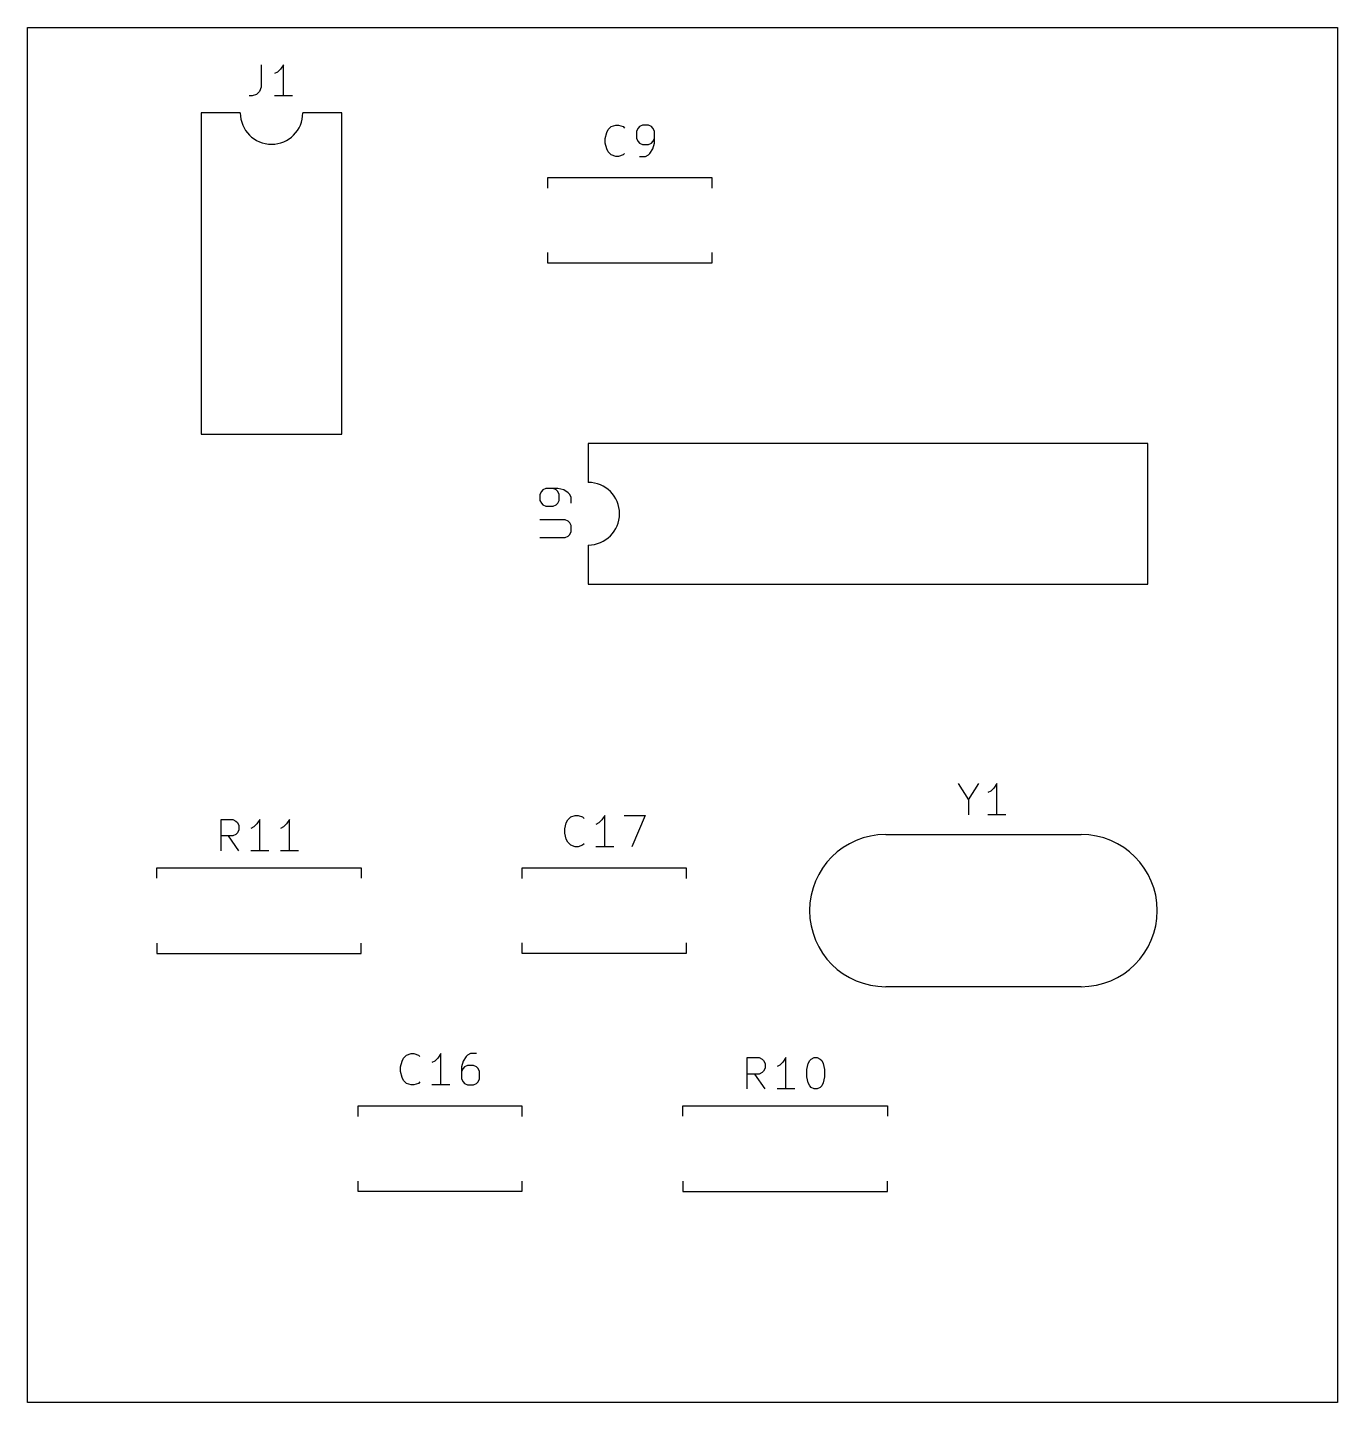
# Model space of a CAD drawing. Header units: millimetres. Extents: x 20 to 61.9, y -64 to -20.
import ezdxf

# ---------------------------------------------------------------- set-up
doc = ezdxf.new("R2010")
doc.units = ezdxf.units.MM
doc.layers.add('Edge.Cuts', color=40, linetype='CONTINUOUS', true_color=0xfabd2f)
doc.layers.add('F.Silkscreen', color=254, linetype='CONTINUOUS', true_color=0xebdbb2)

msp = doc.modelspace()

# ---------------------------------------------------------------- linework, layer by layer
at = {"layer": 'Edge.Cuts', "linetype": 'CONTINUOUS'}
for p, q in [((20, -20), (61.9, -20)), ((20, -64), (20, -20)), ((61.9, -20), (61.9, -64)), ((61.9, -64), (20, -64))]:
    msp.add_line(p, q, dxfattribs=at)
at = {"layer": 'F.Silkscreen', "linetype": 'CONTINUOUS'}
for p, q in [((27.471666, -21.189819), (27.471666, -21.904104)), ((27.995476, -21.427914), (27.900238, -21.475533)), ((28.090714, -21.332676), (27.995476, -21.427914)), ((28.185952, -21.189819), (28.090714, -21.332676)), ((28.185952, -22.189819), (28.185952, -21.189819)), ((27.471666, -21.904104), (27.424047, -22.046961)), ((27.185952, -22.189819), (27.090714, -22.189819)), ((27.328809, -22.1422), (27.185952, -22.189819)), ((27.424047, -22.046961), (27.328809, -22.1422)), ((28.471666, -22.189819), (27.900238, -22.189819)), ((25.555, -22.735), (25.555, -33.015)), ((26.805, -22.735), (25.555, -22.735)), ((30.055, -22.735), (28.805, -22.735)), ((30.055, -33.015), (30.055, -22.735)), ((38.526905, -23.362914), (38.574524, -23.267676)), ((38.574524, -23.267676), (38.669762, -23.172438)), ((38.669762, -23.172438), (38.812619, -23.124819)), ((38.812619, -23.124819), (38.907857, -23.124819)), ((38.907857, -23.124819), (39.050714, -23.172438)), ((39.050714, -23.172438), (39.098333, -23.220057)), ((39.526905, -23.220057), (39.479286, -23.315295)), ((39.479286, -23.315295), (39.479286, -23.55339)), ((39.574524, -23.172438), (39.526905, -23.220057)), ((39.669762, -23.124819), (39.574524, -23.172438)), ((39.860238, -23.124819), (39.669762, -23.124819)), ((39.955476, -23.172438), (39.860238, -23.124819)), ((40.003095, -23.220057), (39.955476, -23.172438)), ((40.050714, -23.315295), (40.003095, -23.220057)), ((40.050714, -23.696247), (40.050714, -23.315295)), ((38.479286, -23.55339), (38.526905, -23.362914)), ((38.479286, -23.696247), (38.479286, -23.55339)), ((38.526905, -23.886723), (38.479286, -23.696247)), ((39.479286, -23.55339), (39.526905, -23.648628)), ((39.526905, -23.648628), (39.574524, -23.696247)), ((39.574524, -23.696247), (39.669762, -23.743866)), ((39.669762, -23.743866), (39.860238, -23.743866)), ((39.860238, -23.743866), (39.955476, -23.696247)), ((39.955476, -23.696247), (40.003095, -23.648628)), ((40.003095, -23.648628), (40.050714, -23.55339)), ((40.003095, -23.886723), (40.050714, -23.696247)), ((38.574524, -23.981961), (38.526905, -23.886723)), ((38.669762, -24.0772), (38.574524, -23.981961)), ((38.812619, -24.124819), (38.669762, -24.0772)), ((38.907857, -24.124819), (38.812619, -24.124819)), ((39.050714, -24.0772), (38.907857, -24.124819)), ((39.098333, -24.02958), (39.050714, -24.0772)), ((39.574524, -24.124819), (39.765, -24.124819)), ((39.765, -24.124819), (39.860238, -24.0772)), ((39.860238, -24.0772), (39.907857, -24.02958)), ((39.907857, -24.02958), (40.003095, -23.886723)), ((36.645, -24.8), (41.885, -24.8)), ((36.645, -25.137), (36.645, -24.8)), ((41.885, -24.8), (41.885, -25.137)), ((36.645, -27.54), (36.645, -27.203)), ((41.885, -27.203), (41.885, -27.54)), ((41.885, -27.54), (36.645, -27.54)), ((25.555, -33.015), (30.055, -33.015)), ((37.935, -33.31), (37.935, -34.56)), ((55.835, -33.31), (37.935, -33.31)), ((55.835, -37.81), (55.835, -33.31)), ((36.580295, -34.750476), (36.485057, -34.798095)), ((36.961247, -34.750476), (36.580295, -34.750476)), ((36.913628, -34.798095), (36.81839, -34.750476)), ((37.151723, -34.798095), (36.961247, -34.750476)), ((36.437438, -34.845714), (36.389819, -34.940952)), ((36.389819, -34.940952), (36.389819, -35.131428)), ((36.389819, -35.131428), (36.437438, -35.226666)), ((36.485057, -34.798095), (36.437438, -34.845714)), ((36.961247, -34.845714), (36.913628, -34.798095)), ((37.008866, -34.940952), (36.961247, -34.845714)), ((36.961247, -35.226666), (37.008866, -35.131428)), ((37.008866, -35.131428), (37.008866, -34.940952)), ((37.29458, -34.893333), (37.151723, -34.798095)), ((37.3422, -34.940952), (37.29458, -34.893333)), ((37.389819, -35.03619), (37.3422, -34.940952)), ((37.389819, -35.226666), (37.389819, -35.03619)), ((36.437438, -35.226666), (36.485057, -35.274285)), ((36.485057, -35.274285), (36.580295, -35.321904)), ((36.580295, -35.321904), (36.81839, -35.321904)), ((36.81839, -35.321904), (36.913628, -35.274285)), ((36.913628, -35.274285), (36.961247, -35.226666)), ((37.199342, -35.750476), (36.389819, -35.750476)), ((37.29458, -35.798095), (37.199342, -35.750476)), ((37.3422, -35.845714), (37.29458, -35.798095)), ((37.389819, -35.940952), (37.3422, -35.845714)), ((37.389819, -36.131428), (37.389819, -35.940952)), ((36.389819, -36.321904), (37.199342, -36.321904)), ((37.199342, -36.321904), (37.29458, -36.274285)), ((37.29458, -36.274285), (37.3422, -36.226666)), ((37.3422, -36.226666), (37.389819, -36.131428)), ((37.935, -36.56), (37.935, -37.81)), ((37.935, -37.81), (55.835, -37.81)), ((49.765476, -44.194819), (50.098809, -44.718628)), ((50.098809, -44.718628), (50.432142, -44.194819)), ((50.813095, -44.432914), (50.717857, -44.480533)), ((50.908333, -44.337676), (50.813095, -44.432914)), ((51.003571, -44.194819), (50.908333, -44.337676)), ((51.003571, -45.194819), (51.003571, -44.194819)), ((50.098809, -44.718628), (50.098809, -45.194819)), ((37.278333, -45.357676), (37.373571, -45.262438)), ((37.373571, -45.262438), (37.516428, -45.214819)), ((37.516428, -45.214819), (37.611666, -45.214819)), ((37.611666, -45.214819), (37.754523, -45.262438)), ((37.754523, -45.262438), (37.802142, -45.310057)), ((38.468809, -45.214819), (38.373571, -45.357676)), ((38.468809, -46.214819), (38.468809, -45.214819)), ((39.087857, -45.214819), (39.754523, -45.214819)), ((39.754523, -45.214819), (39.325952, -46.214819)), ((51.289285, -45.194819), (50.717857, -45.194819)), ((26.190714, -46.344819), (26.190714, -45.344819)), ((26.190714, -45.344819), (26.571666, -45.344819)), ((26.571666, -45.344819), (26.666904, -45.392438)), ((26.666904, -45.392438), (26.714523, -45.440057)), ((26.714523, -45.440057), (26.762142, -45.535295)), ((26.762142, -45.678152), (26.714523, -45.77339)), ((26.762142, -45.535295), (26.762142, -45.678152)), ((27.238333, -45.582914), (27.143095, -45.630533)), ((27.333571, -45.487676), (27.238333, -45.582914)), ((27.428809, -45.344819), (27.333571, -45.487676)), ((27.428809, -46.344819), (27.428809, -45.344819)), ((28.190714, -45.582914), (28.095476, -45.630533)), ((28.285952, -45.487676), (28.190714, -45.582914)), ((28.38119, -45.344819), (28.285952, -45.487676)), ((28.38119, -46.344819), (28.38119, -45.344819)), ((37.183095, -45.64339), (37.230714, -45.452914)), ((37.183095, -45.786247), (37.183095, -45.64339)), ((37.230714, -45.452914), (37.278333, -45.357676)), ((38.278333, -45.452914), (38.183095, -45.500533)), ((38.373571, -45.357676), (38.278333, -45.452914)), ((26.571666, -45.868628), (26.190714, -45.868628)), ((26.762142, -46.344819), (26.428809, -45.868628)), ((26.666904, -45.821009), (26.571666, -45.868628)), ((26.714523, -45.77339), (26.666904, -45.821009)), ((37.230714, -45.976723), (37.183095, -45.786247)), ((37.278333, -46.071961), (37.230714, -45.976723)), ((37.373571, -46.1672), (37.278333, -46.071961)), ((37.516428, -46.214819), (37.373571, -46.1672)), ((37.754523, -46.1672), (37.611666, -46.214819)), ((37.802142, -46.11958), (37.754523, -46.1672)), ((47.45, -45.825), (53.7, -45.825)), ((27.714523, -46.344819), (27.143095, -46.344819)), ((28.666904, -46.344819), (28.095476, -46.344819)), ((37.611666, -46.214819), (37.516428, -46.214819)), ((38.754523, -46.214819), (38.183095, -46.214819)), ((24.135, -46.89), (30.675, -46.89)), ((24.135, -47.22), (24.135, -46.89)), ((30.675, -46.89), (30.675, -47.22)), ((35.825, -46.89), (41.065, -46.89)), ((35.825, -47.227), (35.825, -46.89)), ((41.065, -46.89), (41.065, -47.227)), ((24.135, -49.3), (24.135, -49.63)), ((24.135, -49.63), (30.675, -49.63)), ((30.675, -49.63), (30.675, -49.3)), ((35.825, -49.63), (35.825, -49.293)), ((41.065, -49.63), (35.825, -49.63)), ((41.065, -49.293), (41.065, -49.63)), ((53.7, -50.695), (47.45, -50.695)), ((31.933095, -53.26339), (31.980714, -53.072914)), ((31.980714, -53.072914), (32.028333, -52.977676)), ((32.028333, -52.977676), (32.123571, -52.882438)), ((32.123571, -52.882438), (32.266428, -52.834819)), ((32.266428, -52.834819), (32.361666, -52.834819)), ((32.361666, -52.834819), (32.504523, -52.882438)), ((32.504523, -52.882438), (32.552142, -52.930057)), ((33.028333, -53.072914), (32.933095, -53.120533)), ((33.123571, -52.977676), (33.028333, -53.072914)), ((33.218809, -52.834819), (33.123571, -52.977676)), ((33.218809, -53.834819), (33.218809, -52.834819)), ((33.933095, -53.072914), (33.885476, -53.26339)), ((34.028333, -52.930057), (33.933095, -53.072914)), ((34.075952, -53.215771), (33.980714, -53.26339)), ((34.075952, -52.882438), (34.028333, -52.930057)), ((34.17119, -52.834819), (34.075952, -52.882438)), ((34.266428, -53.215771), (34.075952, -53.215771)), ((34.361666, -52.834819), (34.17119, -52.834819)), ((34.361666, -53.26339), (34.266428, -53.215771)), ((43.020714, -53.964819), (43.020714, -52.964819)), ((43.020714, -52.964819), (43.401666, -52.964819)), ((43.401666, -52.964819), (43.496904, -53.012438)), ((43.496904, -53.012438), (43.544523, -53.060057)), ((43.544523, -53.060057), (43.592142, -53.155295)), ((43.592142, -53.155295), (43.592142, -53.298152)), ((44.068333, -53.202914), (43.973095, -53.250533)), ((44.163571, -53.107676), (44.068333, -53.202914)), ((44.258809, -52.964819), (44.163571, -53.107676)), ((44.258809, -53.964819), (44.258809, -52.964819)), ((44.925476, -53.345771), (44.973095, -53.155295)), ((44.973095, -53.155295), (45.020714, -53.060057)), ((45.020714, -53.060057), (45.068333, -53.012438)), ((45.068333, -53.012438), (45.163571, -52.964819)), ((45.163571, -52.964819), (45.258809, -52.964819)), ((45.258809, -52.964819), (45.354047, -53.012438)), ((45.354047, -53.012438), (45.401666, -53.060057)), ((45.401666, -53.060057), (45.449285, -53.155295)), ((45.449285, -53.155295), (45.496904, -53.345771)), ((31.933095, -53.406247), (31.933095, -53.26339)), ((31.980714, -53.596723), (31.933095, -53.406247)), ((32.028333, -53.691961), (31.980714, -53.596723)), ((33.885476, -53.26339), (33.885476, -53.644342)), ((33.933095, -53.311009), (33.885476, -53.406247)), ((33.885476, -53.644342), (33.933095, -53.73958)), ((33.980714, -53.26339), (33.933095, -53.311009)), ((34.409285, -53.311009), (34.361666, -53.26339)), ((34.456904, -53.406247), (34.409285, -53.311009)), ((34.409285, -53.73958), (34.456904, -53.644342)), ((34.456904, -53.644342), (34.456904, -53.406247)), ((43.401666, -53.488628), (43.020714, -53.488628)), ((43.592142, -53.964819), (43.258809, -53.488628)), ((43.496904, -53.441009), (43.401666, -53.488628)), ((43.544523, -53.39339), (43.496904, -53.441009)), ((43.592142, -53.298152), (43.544523, -53.39339)), ((44.925476, -53.583866), (44.925476, -53.345771)), ((44.973095, -53.774342), (44.925476, -53.583866)), ((45.496904, -53.583866), (45.449285, -53.774342)), ((45.496904, -53.345771), (45.496904, -53.583866)), ((32.123571, -53.7872), (32.028333, -53.691961)), ((32.266428, -53.834819), (32.123571, -53.7872)), ((32.361666, -53.834819), (32.266428, -53.834819)), ((32.504523, -53.7872), (32.361666, -53.834819)), ((32.552142, -53.73958), (32.504523, -53.7872)), ((33.504523, -53.834819), (32.933095, -53.834819)), ((33.933095, -53.73958), (33.980714, -53.7872)), ((33.980714, -53.7872), (34.075952, -53.834819)), ((34.075952, -53.834819), (34.266428, -53.834819)), ((34.266428, -53.834819), (34.361666, -53.7872)), ((34.361666, -53.7872), (34.409285, -53.73958)), ((44.544523, -53.964819), (43.973095, -53.964819)), ((45.020714, -53.86958), (44.973095, -53.774342)), ((45.068333, -53.9172), (45.020714, -53.86958)), ((45.163571, -53.964819), (45.068333, -53.9172)), ((45.258809, -53.964819), (45.163571, -53.964819)), ((45.354047, -53.9172), (45.258809, -53.964819)), ((45.401666, -53.86958), (45.354047, -53.9172)), ((45.449285, -53.774342), (45.401666, -53.86958)), ((30.575, -54.51), (35.815, -54.51)), ((30.575, -54.847), (30.575, -54.51)), ((35.815, -54.51), (35.815, -54.847)), ((40.965, -54.51), (47.505, -54.51)), ((40.965, -54.84), (40.965, -54.51)), ((47.505, -54.51), (47.505, -54.84)), ((30.575, -57.25), (30.575, -56.913)), ((35.815, -56.913), (35.815, -57.25)), ((40.965, -56.92), (40.965, -57.25)), ((47.505, -57.25), (47.505, -56.92)), ((35.815, -57.25), (30.575, -57.25)), ((40.965, -57.25), (47.505, -57.25))]:
    msp.add_line(p, q, dxfattribs=at)
at = {"layer": 'F.Silkscreen'}
for centre, radius, start, end in [((27.805, -22.735), 1, -180, 0), ((37.935, -35.56), 1, -90, 90), ((47.45, -48.26), 2.435, -270, -90), ((53.7, -48.26), 2.435, -90, 90)]:
    msp.add_arc(centre, radius, start, end, dxfattribs=at)

doc.saveas('drawing.dxf')
